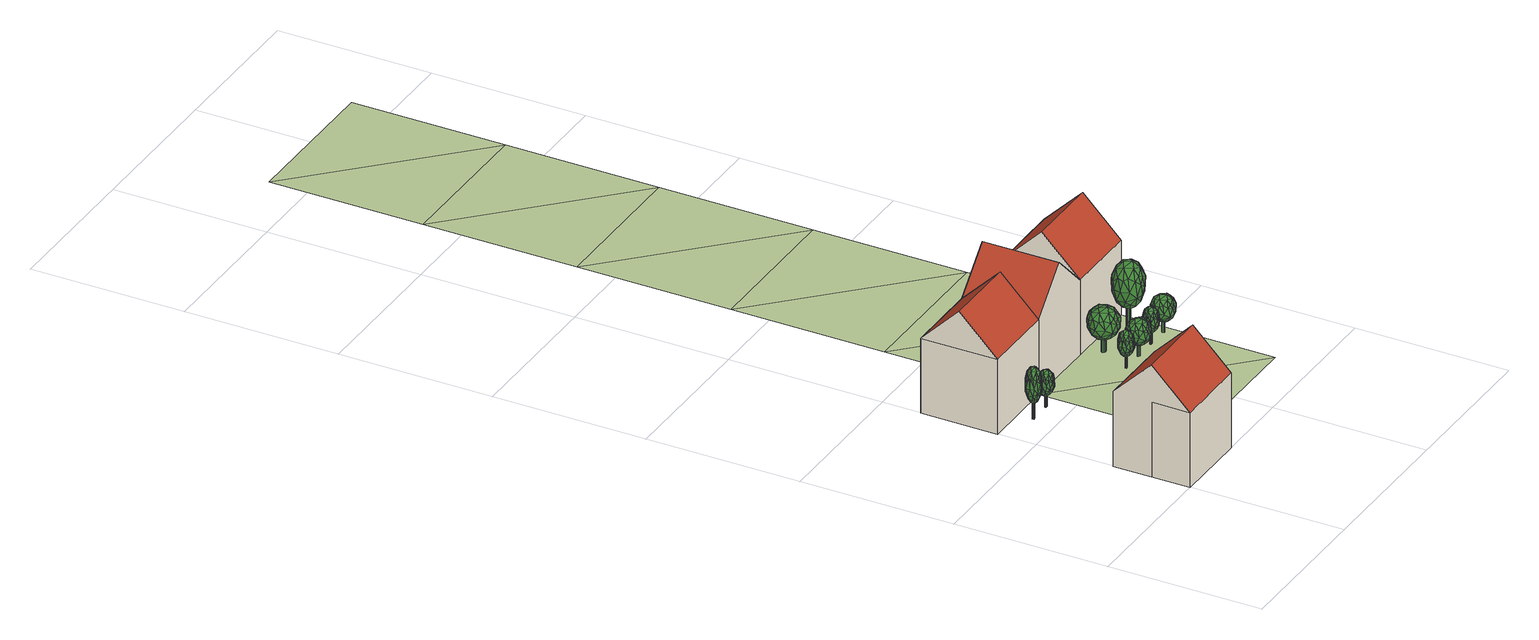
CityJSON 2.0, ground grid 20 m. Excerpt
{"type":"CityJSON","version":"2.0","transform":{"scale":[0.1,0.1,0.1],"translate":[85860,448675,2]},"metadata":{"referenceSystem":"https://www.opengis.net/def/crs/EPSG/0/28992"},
"CityObjects":{
"building1":{"type":"Building","attributes":{"description":"This is Building 8","name":"Building 8 (Darth Vader's Palace)","identifier":"identifier_building_8","Indicator.type":"genericQuantitativeIndicator","Indicator.name":"name of genericQuantitativeIndicator","Indicator.scope":"scope of genericQuantitativeIndicator","Indicator.value":71,"Metadata.author":"Person 8","Metadata.acquisitionMethod":"measurement","Metadata.owner":"Company 8","CityObjectRelation.relationType":"adjacent","class":"habitation","function":"residential building","yearOfConstruction":1920,"roofType":"gabled roof","measuredHeight":15,"storeysAboveGround":3,"storeysBelowGround":0,"storeyHeightsAboveGround":3,"QualifiedArea.description":"This is a type of floor area","QualifiedArea.source":"Area value source text","QualifiedArea.value":300,"QualifiedArea.type":"grossFloorArea","bdgAtticThermalStatus":"isOnlyHeated","bdgBasementThermalStatus":"isOnlyHeated","bdgConstructionWeight":"heavy","QualifiedHeight.description":"This is a type of height","QualifiedHeight.source":"Height value source text","QualifiedHeight.value":15,"QualifiedHeight.type":"highestRoofEdge","bdgIsProtected":"false","bdgOwnerName":"Darth Vader","bdgOwnershipType":"occupantPrivateOwner","bdgType":"apartmentBlock","QualifiedVolume.description":"This is a type of volume","QualifiedVolume.source":"Volume value source text","QualifiedVolume.value":1250,"QualifiedVolume.type":"grossVolume"},"address":[{"country":"Bespin Territories","locality":"Alderaan","thoroughfareNumber":"8","thoroughfareName":"Bespin Square","postcode":"1977SW"}],"geometry":[{"type":"MultiSurface","lod":"2","boundaries":[[[0,1,2,3]],[[4,5,6,7]],[[8,9,5,4]],[[2,8,4,7,3]],[[5,9,1,10,11,6]],[[7,6,0,3]],[[1,9,8,2]],[[10,0,6,11]],[[0,6,5,9,1,10]]],"semantics":{"surfaces":[{"type":"GroundSurface"},{"type":"RoofSurface","description":"This is RoofSurface 1","identifier":"identifier_building_8_roofsurf_1","Indicator.type":"genericQuantitativeIndicator","Indicator.name":"name of genericQuantitativeIndicator","Indicator.description":"description of keyPerformanceIndicator of id_building_8_roofsurf_1","Indicator.scope":"scope of genericQuantitativeIndicator","Indicator.value":40,"bdgBdrySurfAdditionalThermalBridgeUValue":0.25,"bdgBdrySurfAzimuth":180,"bdgBdrySurfGroundViewFactor":0.5,"bdgBdrySurfInclination":45,"bdgBdrySurfIsShared":"false","bdgBdrySurfSkyViewFactor":0.6,"bdgBdrySurfTotalSurfaceArea":70.71},{"type":"RoofSurface","description":"This is RoofSurface 2","identifier":"identifier_building_8_roofsurf_2","Indicator.type":"genericQuantitativeIndicator","Indicator.name":"name of genericQuantitativeIndicator","Indicator.description":"description of keyPerformanceIndicator of id_building_8_roofsurf_2","Indicator.scope":"scope of genericQuantitativeIndicator","Indicator.value":74,"bdgBdrySurfAdditionalThermalBridgeUValue":0.25,"bdgBdrySurfAzimuth":0,"bdgBdrySurfGroundViewFactor":0.5,"bdgBdrySurfInclination":45,"bdgBdrySurfIsShared":"false","bdgBdrySurfSkyViewFactor":0.6,"bdgBdrySurfTotalSurfaceArea":70.71},{"type":"WallSurface"}],"values":[0,1,2,3,3,3,3,3,null]}}]},
"tree1":{"type":"SolitaryVegetationObject","attributes":{"name":"Alderaan Tree 7","identifier":"identifier_tree_7","Metadata.author":"Person 7","Metadata.acquisitionMethod":"measurement","Metadata.owner":"Company 7","species":"Acer palmatum","height":7,"crownDiameter":2},"geometry":[{"type":"MultiSurface","lod":"3","boundaries":[[[12,13,14,15,16,17,18,19]],[[18,20,21,19]],[[17,22,20,18]],[[16,23,22,17]],[[15,24,23,16]],[[14,25,24,15]],[[13,26,25,14]],[[12,27,26,13]],[[19,21,27,12]],[[20,22,23,24,25,26,27,21]],[[28,29,30]],[[31,32,33]],[[34,35,36]],[[37,38,39]],[[28,40,29]],[[30,29,41]],[[42,28,30]],[[43,41,29]],[[44,29,40]],[[31,45,32]],[[33,32,35]],[[46,34,47]],[[48,42,49]],[[50,49,51]],[[52,48,50]],[[53,51,49]],[[54,49,42]],[[55,56,53]],[[57,58,38]],[[59,38,46]],[[60,57,59]],[[37,46,38]],[[39,38,58]],[[61,37,39]],[[62,55,63]],[[64,62,60]],[[65,63,55]],[[66,52,67]],[[68,67,61]],[[40,66,68]],[[69,67,52]],[[70,71,69]],[[72,73,55]],[[42,30,54]],[[74,41,75]],[[60,76,57]],[[66,40,28]],[[44,40,77]],[[39,77,61]],[[58,78,39]],[[79,45,31]],[[80,64,60]],[[46,47,80]],[[33,70,81]],[[50,81,52]],[[51,82,50]],[[71,70,34]],[[37,34,46]],[[65,83,63]],[[30,84,72]],[[57,76,85]],[[86,66,87]],[[56,88,89]],[[56,79,88]],[[90,71,91]],[[84,30,41]],[[42,92,28]],[[43,75,41]],[[78,85,43]],[[32,45,36]],[[82,89,31]],[[93,36,45]],[[48,92,42]],[[52,86,48]],[[53,89,51]],[[57,85,58]],[[80,59,46]],[[62,56,55]],[[60,62,83]],[[93,79,64]],[[83,76,60]],[[73,65,55]],[[84,74,65]],[[66,86,52]],[[77,68,61]],[[81,69,52]],[[72,84,73]],[[54,30,72]],[[76,74,75]],[[85,76,75]],[[87,66,28]],[[92,87,28]],[[88,79,31]],[[89,88,31]],[[47,93,64]],[[91,71,34]],[[37,91,34]],[[61,90,91]],[[44,43,29]],[[78,43,44]],[[82,31,33]],[[36,35,32]],[[47,34,36]],[[50,48,49]],[[54,53,49]],[[72,53,54]],[[59,57,38]],[[64,79,62]],[[65,74,83]],[[68,66,67]],[[69,90,67]],[[69,71,90]],[[39,78,77]],[[78,44,77]],[[80,47,64]],[[50,82,81]],[[82,33,81]],[[43,85,75]],[[78,58,85]],[[70,33,35]],[[82,51,89]],[[35,34,70]],[[93,47,36]],[[48,87,92]],[[48,86,87]],[[53,56,89]],[[72,55,53]],[[80,60,59]],[[37,61,91]],[[62,79,56]],[[83,62,63]],[[93,45,79]],[[83,74,76]],[[73,84,65]],[[84,41,74]],[[77,40,68]],[[67,90,61]],[[81,70,69]]]}]},
"building2":{"type":"Building","attributes":{"description":"This is Building 2","name":"Building 2 (Rey's Hut)","identifier":"identifier_building_2","Indicator.type":"genericQuantitativeIndicator","Indicator.name":"name of genericQuantitativeIndicator","Indicator.scope":"scope of genericQuantitativeIndicator","Indicator.value":99,"Metadata.author":"Person 2","Metadata.acquisitionMethod":"measurement","Metadata.owner":"Company 2","CityObjectRelation.relationType":"adjacent","class":"habitation","function":"residential building","yearOfConstruction":1955,"roofType":"gabled roof","measuredHeight":15,"storeysAboveGround":3,"storeysBelowGround":0,"storeyHeightsAboveGround":3,"QualifiedArea.description":"This is a type of floor area","QualifiedArea.source":"Area value source text","QualifiedArea.value":300,"QualifiedArea.type":"grossFloorArea","bdgAtticThermalStatus":"isOnlyCooled","bdgBasementThermalStatus":"isOnlyHeated","bdgConstructionWeight":"heavy","QualifiedHeight.description":"This is a type of height","QualifiedHeight.source":"Height value source text","QualifiedHeight.value":15,"QualifiedHeight.type":"highestRoofEdge","bdgIsProtected":"false","bdgOwnerName":"Rey Skywalker","bdgOwnershipType":"unknown","bdgType":"terracedHouse","QualifiedVolume.description":"This is a type of volume","QualifiedVolume.source":"Volume value source text","QualifiedVolume.value":1250,"QualifiedVolume.type":"grossVolume"},"address":[{"country":"Bespin Territories","locality":"Alderaan","thoroughfareNumber":"2","thoroughfareName":"Bespin Square","postcode":"1977SW"}],"geometry":[{"type":"MultiSurface","lod":"2","boundaries":[[[94,95,96,97]],[[98,99,100,101]],[[102,103,99,98]],[[101,102,98]],[[99,103,100]],[[101,100,94,97]],[[95,103,102,96]],[[95,94,100,103]],[[101,97,96,102]],[[97,96,102,98,101]],[[95,94,100,99,103]]],"semantics":{"surfaces":[{"type":"GroundSurface"},{"type":"RoofSurface","description":"This is RoofSurface 1","identifier":"identifier_building_2_roofsurf_1","Indicator.type":"genericQuantitativeIndicator","Indicator.name":"name of genericQuantitativeIndicator","Indicator.description":"description of keyPerformanceIndicator of id_building_2_roofsurf_1","Indicator.scope":"scope of genericQuantitativeIndicator","Indicator.value":38,"bdgBdrySurfAdditionalThermalBridgeUValue":0.25,"bdgBdrySurfAzimuth":180,"bdgBdrySurfGroundViewFactor":0.5,"bdgBdrySurfInclination":45,"bdgBdrySurfIsShared":"false","bdgBdrySurfSkyViewFactor":0.6,"bdgBdrySurfTotalSurfaceArea":70.71},{"type":"RoofSurface","description":"This is RoofSurface 2","identifier":"identifier_building_2_roofsurf_2","Indicator.type":"genericQuantitativeIndicator","Indicator.name":"name of genericQuantitativeIndicator","Indicator.description":"description of keyPerformanceIndicator of id_building_2_roofsurf_2","Indicator.scope":"scope of genericQuantitativeIndicator","Indicator.value":23,"bdgBdrySurfAdditionalThermalBridgeUValue":0.25,"bdgBdrySurfAzimuth":0,"bdgBdrySurfGroundViewFactor":0.5,"bdgBdrySurfInclination":45,"bdgBdrySurfIsShared":"false","bdgBdrySurfSkyViewFactor":0.6,"bdgBdrySurfTotalSurfaceArea":70.71},{"type":"WallSurface"}],"values":[0,1,2,3,3,3,3,3,3,null,null]}}]},
"tree2":{"type":"SolitaryVegetationObject","attributes":{"name":"Alderaan Tree 8","identifier":"identifier_tree_8","Metadata.author":"Person 8","Metadata.acquisitionMethod":"measurement","Metadata.owner":"Company 8","species":"Acer negundo","height":5,"crownDiameter":2},"geometry":[{"type":"MultiSurface","lod":"3","boundaries":[[[104,105,106,107,108,109,110,111]],[[110,112,113,111]],[[109,114,112,110]],[[108,115,114,109]],[[107,116,115,108]],[[106,117,116,107]],[[105,118,117,106]],[[104,119,118,105]],[[111,113,119,104]],[[112,114,115,116,117,118,119,113]],[[120,121,122]],[[123,124,125]],[[126,127,128]],[[129,130,131]],[[120,132,121]],[[122,121,133]],[[134,120,122]],[[135,133,121]],[[136,121,132]],[[123,137,124]],[[125,124,127]],[[138,126,139]],[[140,134,141]],[[142,141,143]],[[144,140,142]],[[145,143,141]],[[146,141,134]],[[147,148,145]],[[149,150,130]],[[151,130,138]],[[152,149,151]],[[129,138,130]],[[131,130,150]],[[153,129,131]],[[154,147,155]],[[156,154,152]],[[157,155,147]],[[158,144,159]],[[160,159,153]],[[132,158,160]],[[161,159,144]],[[162,163,161]],[[164,165,147]],[[134,122,146]],[[166,133,167]],[[152,168,149]],[[158,132,120]],[[136,132,169]],[[131,169,153]],[[150,170,131]],[[171,137,123]],[[172,156,152]],[[138,139,172]],[[125,162,173]],[[142,173,144]],[[143,174,142]],[[163,162,126]],[[129,126,138]],[[157,175,155]],[[122,176,164]],[[149,168,177]],[[178,158,179]],[[148,180,181]],[[148,171,180]],[[182,163,183]],[[176,122,133]],[[134,184,120]],[[135,167,133]],[[170,177,135]],[[124,137,128]],[[174,181,123]],[[185,128,137]],[[140,184,134]],[[144,178,140]],[[145,181,143]],[[149,177,150]],[[172,151,138]],[[154,148,147]],[[152,154,175]],[[185,171,156]],[[175,168,152]],[[165,157,147]],[[176,166,157]],[[158,178,144]],[[169,160,153]],[[173,161,144]],[[164,176,165]],[[146,122,164]],[[168,166,167]],[[177,168,167]],[[179,158,120]],[[184,179,120]],[[180,171,123]],[[181,180,123]],[[139,185,156]],[[183,163,126]],[[129,183,126]],[[153,182,183]],[[136,135,121]],[[170,135,136]],[[174,123,125]],[[128,127,124]],[[139,126,128]],[[142,140,141]],[[146,145,141]],[[164,145,146]],[[151,149,130]],[[156,171,154]],[[157,166,175]],[[160,158,159]],[[161,182,159]],[[161,163,182]],[[131,170,169]],[[170,136,169]],[[172,139,156]],[[142,174,173]],[[174,125,173]],[[135,177,167]],[[170,150,177]],[[162,125,127]],[[174,143,181]],[[127,126,162]],[[185,139,128]],[[140,179,184]],[[140,178,179]],[[145,148,181]],[[164,147,145]],[[172,152,151]],[[129,153,183]],[[154,171,148]],[[175,154,155]],[[185,137,171]],[[175,166,168]],[[165,176,157]],[[176,133,166]],[[169,132,160]],[[159,182,153]],[[173,162,161]]]}]},
"building3":{"type":"Building","attributes":{"description":"This is Building 3","name":"Building 3 (Poe's Hangar)","identifier":"identifier_building_3","Indicator.type":"genericQuantitativeIndicator","Indicator.name":"name of genericQuantitativeIndicator","Indicator.scope":"scope of genericQuantitativeIndicator","Indicator.value":56,"Metadata.author":"Person 3","Metadata.acquisitionMethod":"measurement","Metadata.owner":"Company 3","CityObjectRelation.relationType":"adjacent","class":"traffic","function":"hangar","yearOfConstruction":1955,"roofType":"gabled roof","measuredHeight":15,"storeysAboveGround":3,"storeysBelowGround":0,"storeyHeightsAboveGround":3,"QualifiedArea.description":"This is a type of floor area","QualifiedArea.source":"Area value source text","QualifiedArea.value":300,"QualifiedArea.type":"grossFloorArea","bdgAtticThermalStatus":"isOnlyCooled","bdgBasementThermalStatus":"isOnlyHeated","bdgConstructionWeight":"heavy","QualifiedHeight.description":"This is a type of height","QualifiedHeight.source":"Height value source text","QualifiedHeight.value":15,"QualifiedHeight.type":"highestRoofEdge","bdgIsProtected":"false","bdgOwnerName":"Rebellion","bdgOwnershipType":"nonOccupantPrivateOwner","bdgType":"terracedHouse","QualifiedVolume.description":"This is a type of volume","QualifiedVolume.source":"Volume value source text","QualifiedVolume.value":1250,"QualifiedVolume.type":"grossVolume"},"address":[{"country":"Bespin Territories","locality":"Alderaan","thoroughfareNumber":"3","thoroughfareName":"Bespin Square","postcode":"1977SW"}],"geometry":[{"type":"Solid","lod":"2","boundaries":[[[[96,186,187,97]],[[188,189,102,101]],[[190,191,189,188]],[[187,190,188,101,97]],[[102,189,191,186,96]],[[96,97,101,102]],[[190,187,186,191]]]],"semantics":{"surfaces":[{"type":"GroundSurface"},{"type":"RoofSurface","description":"This is RoofSurface 1","identifier":"identifier_building_3_roofsurf_1","Indicator.type":"genericQuantitativeIndicator","Indicator.name":"name of genericQuantitativeIndicator","Indicator.description":"description of keyPerformanceIndicator of id_building_3_roofsurf_1","Indicator.scope":"scope of genericQuantitativeIndicator","Indicator.value":69,"bdgBdrySurfAdditionalThermalBridgeUValue":0.25,"bdgBdrySurfAzimuth":270,"bdgBdrySurfGroundViewFactor":0.5,"bdgBdrySurfInclination":45,"bdgBdrySurfIsShared":"false","bdgBdrySurfSkyViewFactor":0.6,"bdgBdrySurfTotalSurfaceArea":70.71},{"type":"RoofSurface","description":"This is RoofSurface 2","identifier":"identifier_building_3_roofsurf_2","Indicator.type":"genericQuantitativeIndicator","Indicator.name":"name of genericQuantitativeIndicator","Indicator.description":"description of keyPerformanceIndicator of id_building_3_roofsurf_2","Indicator.scope":"scope of genericQuantitativeIndicator","Indicator.value":74,"bdgBdrySurfAdditionalThermalBridgeUValue":0.25,"bdgBdrySurfAzimuth":90,"bdgBdrySurfGroundViewFactor":0.5,"bdgBdrySurfInclination":45,"bdgBdrySurfIsShared":"false","bdgBdrySurfSkyViewFactor":0.6,"bdgBdrySurfTotalSurfaceArea":70.71},{"type":"WallSurface"}],"values":[[0,1,2,3,3,3,3]]}}]},
"tree3":{"type":"SolitaryVegetationObject","attributes":{"name":"Alderaan Tree 16","identifier":"identifier_tree_16","Metadata.author":"Person 16","Metadata.acquisitionMethod":"measurement","Metadata.owner":"Company 16","species":"Abies nordmanniana","height":5,"crownDiameter":2},"geometry":[{"type":"MultiSurface","lod":"3","boundaries":[[[192,193,194,195,196,197,198,199]],[[198,200,201,199]],[[197,202,200,198]],[[196,203,202,197]],[[195,204,203,196]],[[194,205,204,195]],[[193,206,205,194]],[[192,207,206,193]],[[199,201,207,192]],[[200,202,203,204,205,206,207,201]],[[208,209,210]],[[211,212,213]],[[214,215,216]],[[217,218,219]],[[208,220,209]],[[210,209,221]],[[222,208,210]],[[223,221,209]],[[224,209,220]],[[211,225,212]],[[213,212,215]],[[226,214,227]],[[228,222,229]],[[230,229,231]],[[232,228,230]],[[233,231,229]],[[234,229,222]],[[235,236,233]],[[237,238,218]],[[239,218,226]],[[240,237,239]],[[217,226,218]],[[219,218,238]],[[241,217,219]],[[242,235,243]],[[244,242,240]],[[245,243,235]],[[246,232,247]],[[248,247,241]],[[220,246,248]],[[249,247,232]],[[250,251,249]],[[252,253,235]],[[222,210,234]],[[254,221,255]],[[240,256,237]],[[246,220,208]],[[224,220,257]],[[219,257,241]],[[238,258,219]],[[259,225,211]],[[260,244,240]],[[226,227,260]],[[213,250,261]],[[230,261,232]],[[231,262,230]],[[251,250,214]],[[217,214,226]],[[245,263,243]],[[210,264,252]],[[237,256,265]],[[266,246,267]],[[236,268,269]],[[236,259,268]],[[270,251,271]],[[264,210,221]],[[222,272,208]],[[223,255,221]],[[258,265,223]],[[212,225,216]],[[262,269,211]],[[273,216,225]],[[228,272,222]],[[232,266,228]],[[233,269,231]],[[237,265,238]],[[260,239,226]],[[242,236,235]],[[240,242,263]],[[273,259,244]],[[263,256,240]],[[253,245,235]],[[264,254,245]],[[246,266,232]],[[257,248,241]],[[261,249,232]],[[252,264,253]],[[234,210,252]],[[256,254,255]],[[265,256,255]],[[267,246,208]],[[272,267,208]],[[268,259,211]],[[269,268,211]],[[227,273,244]],[[271,251,214]],[[217,271,214]],[[241,270,271]],[[224,223,209]],[[258,223,224]],[[262,211,213]],[[216,215,212]],[[227,214,216]],[[230,228,229]],[[234,233,229]],[[252,233,234]],[[239,237,218]],[[244,259,242]],[[245,254,263]],[[248,246,247]],[[249,270,247]],[[249,251,270]],[[219,258,257]],[[258,224,257]],[[260,227,244]],[[230,262,261]],[[262,213,261]],[[223,265,255]],[[258,238,265]],[[250,213,215]],[[262,231,269]],[[215,214,250]],[[273,227,216]],[[228,267,272]],[[228,266,267]],[[233,236,269]],[[252,235,233]],[[260,240,239]],[[217,241,271]],[[242,259,236]],[[263,242,243]],[[273,225,259]],[[263,254,256]],[[253,264,245]],[[264,221,254]],[[257,220,248]],[[247,270,241]],[[261,250,249]]]}]},
"tree4":{"type":"SolitaryVegetationObject","attributes":{"name":"Alderaan Tree 13","identifier":"identifier_tree_13","Metadata.author":"Person 13","Metadata.acquisitionMethod":"measurement","Metadata.owner":"Company 13","species":"Abies nebrodensis","height":5,"crownDiameter":3},"geometry":[{"type":"MultiSurface","lod":"3","boundaries":[[[274,275,276,277,278,279,280,281]],[[280,282,283,281]],[[279,284,282,280]],[[278,285,284,279]],[[277,286,285,278]],[[276,287,286,277]],[[275,288,287,276]],[[274,289,288,275]],[[281,283,289,274]],[[282,284,285,286,287,288,289,283]],[[290,291,292]],[[293,294,295]],[[296,297,298]],[[299,300,301]],[[290,302,291]],[[292,291,303]],[[304,290,292]],[[305,303,291]],[[306,291,302]],[[293,307,294]],[[295,294,297]],[[308,296,309]],[[310,304,311]],[[312,311,313]],[[314,310,312]],[[315,313,311]],[[316,311,304]],[[317,318,315]],[[319,320,300]],[[321,300,308]],[[322,319,321]],[[299,308,300]],[[301,300,320]],[[323,299,301]],[[324,317,325]],[[326,324,322]],[[327,325,317]],[[328,314,329]],[[330,329,323]],[[302,328,330]],[[331,329,314]],[[332,333,331]],[[334,335,317]],[[304,292,316]],[[336,303,337]],[[322,338,319]],[[328,302,290]],[[306,302,339]],[[301,339,323]],[[320,340,301]],[[341,307,293]],[[342,326,322]],[[308,309,342]],[[295,332,343]],[[312,343,314]],[[313,344,312]],[[333,332,296]],[[299,296,308]],[[327,345,325]],[[292,346,334]],[[319,338,347]],[[348,328,349]],[[318,350,351]],[[318,341,350]],[[352,333,353]],[[346,292,303]],[[304,354,290]],[[305,337,303]],[[340,347,305]],[[294,307,298]],[[344,351,293]],[[355,298,307]],[[310,354,304]],[[314,348,310]],[[315,351,313]],[[319,347,320]],[[342,321,308]],[[324,318,317]],[[322,324,345]],[[355,341,326]],[[345,338,322]],[[335,327,317]],[[346,336,327]],[[328,348,314]],[[339,330,323]],[[343,331,314]],[[334,346,335]],[[316,292,334]],[[338,336,337]],[[347,338,337]],[[349,328,290]],[[354,349,290]],[[350,341,293]],[[351,350,293]],[[309,355,326]],[[353,333,296]],[[299,353,296]],[[323,352,353]],[[306,305,291]],[[340,305,306]],[[344,293,295]],[[298,297,294]],[[309,296,298]],[[312,310,311]],[[316,315,311]],[[334,315,316]],[[321,319,300]],[[326,341,324]],[[327,336,345]],[[330,328,329]],[[331,352,329]],[[331,333,352]],[[301,340,339]],[[340,306,339]],[[342,309,326]],[[312,344,343]],[[344,295,343]],[[305,347,337]],[[340,320,347]],[[332,295,297]],[[344,313,351]],[[297,296,332]],[[355,309,298]],[[310,349,354]],[[310,348,349]],[[315,318,351]],[[334,317,315]],[[342,322,321]],[[299,323,353]],[[324,341,318]],[[345,324,325]],[[355,307,341]],[[345,336,338]],[[335,346,327]],[[346,303,336]],[[339,302,330]],[[329,352,323]],[[343,332,331]]]}]},
"tree5":{"type":"SolitaryVegetationObject","attributes":{"name":"Alderaan Tree 11","identifier":"identifier_tree_11","Metadata.author":"Person 11","Metadata.acquisitionMethod":"measurement","Metadata.owner":"Company 11","species":"Abies nebrodensis","height":6,"crownDiameter":4},"geometry":[{"type":"MultiSurface","lod":"3","boundaries":[[[356,357,358,359,360,361,362,363]],[[362,364,365,363]],[[361,366,364,362]],[[360,367,366,361]],[[359,368,367,360]],[[358,369,368,359]],[[357,370,369,358]],[[356,371,370,357]],[[363,365,371,356]],[[364,366,367,368,369,370,371,365]],[[372,373,374]],[[375,376,377]],[[378,379,380]],[[381,382,383]],[[372,384,373]],[[374,373,385]],[[386,372,374]],[[387,385,373]],[[388,373,384]],[[375,389,376]],[[377,376,379]],[[390,378,391]],[[392,386,393]],[[394,393,395]],[[396,392,394]],[[397,395,393]],[[398,393,386]],[[399,400,397]],[[401,402,382]],[[403,382,390]],[[404,401,403]],[[381,390,382]],[[383,382,402]],[[405,381,383]],[[406,399,407]],[[408,406,404]],[[409,407,399]],[[410,396,411]],[[412,411,405]],[[384,410,412]],[[413,411,396]],[[414,415,413]],[[416,417,399]],[[386,374,398]],[[418,385,419]],[[404,420,401]],[[410,384,372]],[[388,384,421]],[[383,421,405]],[[402,422,383]],[[423,389,375]],[[424,408,404]],[[390,391,424]],[[377,414,425]],[[394,425,396]],[[395,426,394]],[[415,414,378]],[[381,378,390]],[[409,427,407]],[[374,428,416]],[[401,420,429]],[[430,410,431]],[[400,432,433]],[[400,423,432]],[[434,415,435]],[[428,374,385]],[[386,436,372]],[[387,419,385]],[[422,429,387]],[[376,389,380]],[[426,433,375]],[[437,380,389]],[[392,436,386]],[[396,430,392]],[[397,433,395]],[[401,429,402]],[[424,403,390]],[[406,400,399]],[[404,406,427]],[[437,423,408]],[[427,420,404]],[[417,409,399]],[[428,418,409]],[[410,430,396]],[[421,412,405]],[[425,413,396]],[[416,428,417]],[[398,374,416]],[[420,418,419]],[[429,420,419]],[[431,410,372]],[[436,431,372]],[[432,423,375]],[[433,432,375]],[[391,437,408]],[[435,415,378]],[[381,435,378]],[[405,434,435]],[[388,387,373]],[[422,387,388]],[[426,375,377]],[[380,379,376]],[[391,378,380]],[[394,392,393]],[[398,397,393]],[[416,397,398]],[[403,401,382]],[[408,423,406]],[[409,418,427]],[[412,410,411]],[[413,434,411]],[[413,415,434]],[[383,422,421]],[[422,388,421]],[[424,391,408]],[[394,426,425]],[[426,377,425]],[[387,429,419]],[[422,402,429]],[[414,377,379]],[[426,395,433]],[[379,378,414]],[[437,391,380]],[[392,431,436]],[[392,430,431]],[[397,400,433]],[[416,399,397]],[[424,404,403]],[[381,405,435]],[[406,423,400]],[[427,406,407]],[[437,389,423]],[[427,418,420]],[[417,428,409]],[[428,385,418]],[[421,384,412]],[[411,434,405]],[[425,414,413]]]}]},
"tree6":{"type":"SolitaryVegetationObject","attributes":{"name":"Alderaan Tree 14","identifier":"identifier_tree_14","Metadata.author":"Person 14","Metadata.acquisitionMethod":"measurement","Metadata.owner":"Company 14","species":"Abies nordmanniana","height":5,"crownDiameter":2},"geometry":[{"type":"MultiSurface","lod":"3","boundaries":[[[438,439,440,441,442,443,444,445]],[[444,446,447,445]],[[443,448,446,444]],[[442,449,448,443]],[[441,450,449,442]],[[440,451,450,441]],[[439,452,451,440]],[[438,453,452,439]],[[445,447,453,438]],[[446,448,449,450,451,452,453,447]],[[454,455,456]],[[457,458,459]],[[460,461,462]],[[463,464,465]],[[454,466,455]],[[456,455,467]],[[468,454,456]],[[469,467,455]],[[470,455,466]],[[457,471,458]],[[459,458,461]],[[472,460,473]],[[474,468,475]],[[476,475,477]],[[478,474,476]],[[479,477,475]],[[480,475,468]],[[481,482,479]],[[483,484,464]],[[485,464,472]],[[486,483,485]],[[463,472,464]],[[465,464,484]],[[487,463,465]],[[488,481,489]],[[490,488,486]],[[491,489,481]],[[492,478,493]],[[494,493,487]],[[466,492,494]],[[495,493,478]],[[496,497,495]],[[498,499,481]],[[468,456,480]],[[500,467,501]],[[486,502,483]],[[492,466,454]],[[470,466,503]],[[465,503,487]],[[484,504,465]],[[505,471,457]],[[506,490,486]],[[472,473,506]],[[459,496,507]],[[476,507,478]],[[477,508,476]],[[497,496,460]],[[463,460,472]],[[491,509,489]],[[456,510,498]],[[483,502,511]],[[512,492,513]],[[482,514,515]],[[482,505,514]],[[516,497,517]],[[510,456,467]],[[468,518,454]],[[469,501,467]],[[504,511,469]],[[458,471,462]],[[508,515,457]],[[519,462,471]],[[474,518,468]],[[478,512,474]],[[479,515,477]],[[483,511,484]],[[506,485,472]],[[488,482,481]],[[486,488,509]],[[519,505,490]],[[509,502,486]],[[499,491,481]],[[510,500,491]],[[492,512,478]],[[503,494,487]],[[507,495,478]],[[498,510,499]],[[480,456,498]],[[502,500,501]],[[511,502,501]],[[513,492,454]],[[518,513,454]],[[514,505,457]],[[515,514,457]],[[473,519,490]],[[517,497,460]],[[463,517,460]],[[487,516,517]],[[470,469,455]],[[504,469,470]],[[508,457,459]],[[462,461,458]],[[473,460,462]],[[476,474,475]],[[480,479,475]],[[498,479,480]],[[485,483,464]],[[490,505,488]],[[491,500,509]],[[494,492,493]],[[495,516,493]],[[495,497,516]],[[465,504,503]],[[504,470,503]],[[506,473,490]],[[476,508,507]],[[508,459,507]],[[469,511,501]],[[504,484,511]],[[496,459,461]],[[508,477,515]],[[461,460,496]],[[519,473,462]],[[474,513,518]],[[474,512,513]],[[479,482,515]],[[498,481,479]],[[506,486,485]],[[463,487,517]],[[488,505,482]],[[509,488,489]],[[519,471,505]],[[509,500,502]],[[499,510,491]],[[510,467,500]],[[503,466,494]],[[493,516,487]],[[507,496,495]]]}]},
"building4":{"type":"Building","attributes":{"description":"This is Building 4","name":"Building 4 (Fin's Cabin)","identifier":"identifier_building_4","Indicator.type":"genericQuantitativeIndicator","Indicator.name":"name of genericQuantitativeIndicator","Indicator.scope":"scope of genericQuantitativeIndicator","Indicator.value":56,"Metadata.author":"Person 4","Metadata.acquisitionMethod":"measurement","Metadata.owner":"Company 4","CityObjectRelation.relationType":"adjacent","class":"habitation","function":"residential building","yearOfConstruction":1955,"roofType":"gabled roof","measuredHeight":15,"storeysAboveGround":3,"storeysBelowGround":0,"storeyHeightsAboveGround":3,"QualifiedArea.description":"This is a type of floor area","QualifiedArea.source":"Area value source text","QualifiedArea.value":300,"QualifiedArea.type":"grossFloorArea","bdgAtticThermalStatus":"isOnlyCooled","bdgBasementThermalStatus":"isOnlyHeated","bdgConstructionWeight":"heavy","QualifiedHeight.description":"This is a type of height","QualifiedHeight.source":"Height value source text","QualifiedHeight.value":15,"QualifiedHeight.type":"highestRoofEdge","bdgIsProtected":"false","bdgOwnerName":"Rebellion","bdgOwnershipType":"nonOccupantPrivateOwner","bdgType":"terracedHouse","QualifiedVolume.description":"This is a type of volume","QualifiedVolume.source":"Volume value source text","QualifiedVolume.value":1250,"QualifiedVolume.type":"grossVolume"},"address":[{"country":"Bespin Territories","locality":"Alderaan","thoroughfareNumber":"4","thoroughfareName":"Bespin Square","postcode":"1977SW"}],"geometry":[{"type":"MultiSurface","lod":"2","boundaries":[[[187,186,520,521]],[[522,523,190,524]],[[525,191,523,522]],[[520,525,522,524,521]],[[523,191,190]],[[524,190,187,521]],[[186,191,525,520]],[[186,187,190,191]],[[186,187,190,523,191]]],"semantics":{"surfaces":[{"type":"GroundSurface"},{"type":"RoofSurface","description":"This is RoofSurface 1","identifier":"identifier_building_4_roofsurf_1","Indicator.type":"genericQuantitativeIndicator","Indicator.name":"name of genericQuantitativeIndicator","Indicator.description":"description of keyPerformanceIndicator of id_building_4_roofsurf_1","Indicator.scope":"scope of genericQuantitativeIndicator","Indicator.value":62,"bdgBdrySurfAdditionalThermalBridgeUValue":0.25,"bdgBdrySurfAzimuth":180,"bdgBdrySurfGroundViewFactor":0.5,"bdgBdrySurfInclination":45,"bdgBdrySurfIsShared":"false","bdgBdrySurfSkyViewFactor":0.6,"bdgBdrySurfTotalSurfaceArea":70.71},{"type":"RoofSurface","description":"This is RoofSurface 2","identifier":"identifier_building_4_roofsurf_2","Indicator.type":"genericQuantitativeIndicator","Indicator.name":"name of genericQuantitativeIndicator","Indicator.description":"description of keyPerformanceIndicator of id_building_4_roofsurf_2","Indicator.scope":"scope of genericQuantitativeIndicator","Indicator.value":14,"bdgBdrySurfAdditionalThermalBridgeUValue":0.25,"bdgBdrySurfAzimuth":0,"bdgBdrySurfGroundViewFactor":0.5,"bdgBdrySurfInclination":45,"bdgBdrySurfIsShared":"false","bdgBdrySurfSkyViewFactor":0.6,"bdgBdrySurfTotalSurfaceArea":70.71},{"type":"WallSurface"}],"values":[0,1,2,3,3,3,3,3,null]}}]},
"tree7":{"type":"SolitaryVegetationObject","attributes":{"name":"Alderaan Tree 15","identifier":"identifier_tree_15","Metadata.author":"Person 15","Metadata.acquisitionMethod":"measurement","Metadata.owner":"Company 15","species":"Abies nebrodensis","height":5,"crownDiameter":3},"geometry":[{"type":"MultiSurface","lod":"3","boundaries":[[[526,527,528,529,530,531,532,533]],[[532,534,535,533]],[[531,536,534,532]],[[530,537,536,531]],[[529,538,537,530]],[[528,539,538,529]],[[527,540,539,528]],[[526,541,540,527]],[[533,535,541,526]],[[534,536,537,538,539,540,541,535]],[[542,543,544]],[[545,546,547]],[[548,549,550]],[[551,552,553]],[[542,554,543]],[[544,543,555]],[[556,542,544]],[[557,555,543]],[[558,543,554]],[[545,559,546]],[[547,546,549]],[[560,548,561]],[[562,556,563]],[[564,563,565]],[[566,562,564]],[[567,565,563]],[[568,563,556]],[[569,570,567]],[[571,572,552]],[[573,552,560]],[[574,571,573]],[[551,560,552]],[[553,552,572]],[[575,551,553]],[[576,569,577]],[[578,576,574]],[[579,577,569]],[[580,566,581]],[[582,581,575]],[[554,580,582]],[[583,581,566]],[[584,585,583]],[[586,587,569]],[[556,544,568]],[[588,555,589]],[[574,590,571]],[[580,554,542]],[[558,554,591]],[[553,591,575]],[[572,592,553]],[[593,559,545]],[[594,578,574]],[[560,561,594]],[[547,584,595]],[[564,595,566]],[[565,596,564]],[[585,584,548]],[[551,548,560]],[[579,597,577]],[[544,598,586]],[[571,590,599]],[[600,580,601]],[[570,602,603]],[[570,593,602]],[[604,585,605]],[[598,544,555]],[[556,606,542]],[[557,589,555]],[[592,599,557]],[[546,559,550]],[[596,603,545]],[[607,550,559]],[[562,606,556]],[[566,600,562]],[[567,603,565]],[[571,599,572]],[[594,573,560]],[[576,570,569]],[[574,576,597]],[[607,593,578]],[[597,590,574]],[[587,579,569]],[[598,588,579]],[[580,600,566]],[[591,582,575]],[[595,583,566]],[[586,598,587]],[[568,544,586]],[[590,588,589]],[[599,590,589]],[[601,580,542]],[[606,601,542]],[[602,593,545]],[[603,602,545]],[[561,607,578]],[[605,585,548]],[[551,605,548]],[[575,604,605]],[[558,557,543]],[[592,557,558]],[[596,545,547]],[[550,549,546]],[[561,548,550]],[[564,562,563]],[[568,567,563]],[[586,567,568]],[[573,571,552]],[[578,593,576]],[[579,588,597]],[[582,580,581]],[[583,604,581]],[[583,585,604]],[[553,592,591]],[[592,558,591]],[[594,561,578]],[[564,596,595]],[[596,547,595]],[[557,599,589]],[[592,572,599]],[[584,547,549]],[[596,565,603]],[[549,548,584]],[[607,561,550]],[[562,601,606]],[[562,600,601]],[[567,570,603]],[[586,569,567]],[[594,574,573]],[[551,575,605]],[[576,593,570]],[[597,576,577]],[[607,559,593]],[[597,588,590]],[[587,598,579]],[[598,555,588]],[[591,554,582]],[[581,604,575]],[[595,584,583]]]}]},
"tree8":{"type":"SolitaryVegetationObject","attributes":{"name":"Alderaan Tree 12","identifier":"identifier_tree_12","Metadata.author":"Person 12","Metadata.acquisitionMethod":"measurement","Metadata.owner":"Company 12","species":"Abies nordmanniana","height":9,"crownDiameter":4},"geometry":[{"type":"MultiSurface","lod":"3","boundaries":[[[608,609,610,611,612,613,614,615]],[[614,616,617,615]],[[613,618,616,614]],[[612,619,618,613]],[[611,620,619,612]],[[610,621,620,611]],[[609,622,621,610]],[[608,623,622,609]],[[615,617,623,608]],[[616,618,619,620,621,622,623,617]],[[624,625,626]],[[627,628,629]],[[630,631,632]],[[633,634,635]],[[624,636,625]],[[626,625,637]],[[638,624,626]],[[639,637,625]],[[640,625,636]],[[627,641,628]],[[629,628,631]],[[642,630,643]],[[644,638,645]],[[646,645,647]],[[648,644,646]],[[649,647,645]],[[650,645,638]],[[651,652,649]],[[653,654,634]],[[655,634,642]],[[656,653,655]],[[633,642,634]],[[635,634,654]],[[657,633,635]],[[658,651,659]],[[660,658,656]],[[661,659,651]],[[662,648,663]],[[664,663,657]],[[636,662,664]],[[665,663,648]],[[666,667,665]],[[668,669,651]],[[638,626,650]],[[670,637,671]],[[656,672,653]],[[662,636,624]],[[640,636,673]],[[635,673,657]],[[654,674,635]],[[675,641,627]],[[676,660,656]],[[642,643,676]],[[629,666,677]],[[646,677,648]],[[647,678,646]],[[667,666,630]],[[633,630,642]],[[661,679,659]],[[626,680,668]],[[653,672,681]],[[682,662,683]],[[652,684,685]],[[652,675,684]],[[686,667,687]],[[680,626,637]],[[638,688,624]],[[639,671,637]],[[674,681,639]],[[628,641,632]],[[678,685,627]],[[689,632,641]],[[644,688,638]],[[648,682,644]],[[649,685,647]],[[653,681,654]],[[676,655,642]],[[658,652,651]],[[656,658,679]],[[689,675,660]],[[679,672,656]],[[669,661,651]],[[680,670,661]],[[662,682,648]],[[673,664,657]],[[677,665,648]],[[668,680,669]],[[650,626,668]],[[672,670,671]],[[681,672,671]],[[683,662,624]],[[688,683,624]],[[684,675,627]],[[685,684,627]],[[643,689,660]],[[687,667,630]],[[633,687,630]],[[657,686,687]],[[640,639,625]],[[674,639,640]],[[678,627,629]],[[632,631,628]],[[643,630,632]],[[646,644,645]],[[650,649,645]],[[668,649,650]],[[655,653,634]],[[660,675,658]],[[661,670,679]],[[664,662,663]],[[665,686,663]],[[665,667,686]],[[635,674,673]],[[674,640,673]],[[676,643,660]],[[646,678,677]],[[678,629,677]],[[639,681,671]],[[674,654,681]],[[666,629,631]],[[678,647,685]],[[631,630,666]],[[689,643,632]],[[644,683,688]],[[644,682,683]],[[649,652,685]],[[668,651,649]],[[676,656,655]],[[633,657,687]],[[658,675,652]],[[679,658,659]],[[689,641,675]],[[679,670,672]],[[669,680,661]],[[680,637,670]],[[673,636,664]],[[663,686,657]],[[677,666,665]]]}]},
"terrain1":{"type":"TINRelief","attributes":{"description":"Tile 4-5 of the DTM Alderaan","name":"DTM of Alderaan","identifier":"identifier_tin_relief_4-5","lod":1},"geometry":[{"type":"CompositeSurface","lod":"1","boundaries":[[[521,97,690]],[[97,691,690]]]}]},
"terrain2":{"type":"TINRelief","attributes":{"description":"Tile 5-5 of the DTM Alderaan","name":"DTM of Alderaan","identifier":"identifier_tin_relief_5-5","lod":1},"geometry":[{"type":"CompositeSurface","lod":"1","boundaries":[[[97,521,692]],[[521,693,692]]]}]},
"terrain3":{"type":"TINRelief","attributes":{"description":"Tile 6-5 of the DTM Alderaan","name":"DTM of Alderaan","identifier":"identifier_tin_relief_6-5","lod":1},"geometry":[{"type":"CompositeSurface","lod":"1","boundaries":[[[692,693,694]],[[693,695,694]]]}]},
"terrain4":{"type":"TINRelief","attributes":{"description":"Tile 7-5 of the DTM Alderaan","name":"DTM of Alderaan","identifier":"identifier_tin_relief_7-5","lod":1},"geometry":[{"type":"CompositeSurface","lod":"1","boundaries":[[[696,697,695]],[[697,694,695]]]}]},
"terrain5":{"type":"TINRelief","attributes":{"description":"Tile 8-5 of the DTM Alderaan","name":"DTM of Alderaan","identifier":"identifier_tin_relief_8-5","lod":1},"geometry":[{"type":"CompositeSurface","lod":"1","boundaries":[[[697,696,698]],[[696,699,698]]]}]},
"terrain6":{"type":"TINRelief","attributes":{"description":"Tile 9-5 of the DTM Alderaan","name":"DTM of Alderaan","identifier":"identifier_tin_relief_9-5","lod":1},"geometry":[{"type":"CompositeSurface","lod":"1","boundaries":[[[700,701,699]],[[701,698,699]]]}]}
},
"vertices":[
[0,0,0],[0,100,0],[100,100,0],[100,0,0],[100,50,150],[0,50,150],[0,0,100],[100,0,100],[100,100,100],[0,100,100],[0,50,0],[0,50,100],
[51,229,0],[50,229,0],[49,229,0],[49,230,0],[49,231,0],[50,231,0],[51,231,0],[51,230,0],[51,231,21],[51,230,21],[50,231,21],[49,231,21],[49,230,21],[49,229,21],[50,229,21],[51,229,21],[55,238,38],[50,240,46],[55,238,52],[55,222,53],[51,220,46],[54,221,38],[45,222,38],[49,220,39],[48,220,50],[42,227,34],[40,230,44],[42,233,34],[50,239,32],[50,239,57],[59,235,46],[46,239,49],[46,239,38],[50,221,57],[42,225,45],[44,223,55],[59,231,35],[60,230,47],[58,227,34],[59,225,44],[55,230,24],[59,229,57],[58,234,55],[55,230,67],[56,227,64],[42,232,58],[41,235,44],[41,229,56],[44,230,66],[44,230,25],[50,228,70],[51,230,70],[47,225,66],[51,234,68],[52,235,25],[50,230,21],[49,234,23],[51,226,23],[50,222,31],[48,224,27],[57,235,60],[54,235,65],[48,237,64],[45,238,55],[45,235,63],[46,235,27],[43,237,39],[52,223,64],[42,226,58],[54,225,27],[57,223,39],[48,232,69],[53,238,59],[42,235,52],[55,233,26],[57,235,31],[56,224,60],[58,225,52],[46,227,23],[43,225,31],[58,235,39],[47,222,59],
[0,250,0],[0,350,0],[100,350,0],[100,250,0],[100,300,150],[0,300,150],[0,250,100],[100,250,100],[100,350,100],[0,350,100],
[81,229,0],[80,229,0],[79,229,0],[79,230,0],[79,231,0],[80,231,0],[81,231,0],[81,230,0],[81,231,15],[81,230,15],[80,231,15],[79,231,15],[79,230,15],[79,229,15],[80,229,15],[81,229,15],[85,238,27],[80,240,33],[85,238,37],[85,222,38],[81,220,33],[84,221,27],[75,222,27],[79,220,28],[78,220,36],[72,227,24],[70,230,32],[72,233,24],[80,239,23],[80,239,41],[89,235,33],[76,239,35],[76,239,27],[80,221,41],[72,225,32],[74,223,39],[89,231,25],[90,230,33],[88,227,24],[89,225,32],[85,230,17],[89,229,40],[88,234,39],[85,230,48],[86,227,45],[72,232,41],[71,235,32],[71,229,40],[74,230,47],[74,230,18],[80,228,50],[81,230,50],[77,225,47],[81,234,48],[82,235,18],[80,230,15],[79,234,17],[81,226,17],[80,222,22],[78,224,19],[87,235,43],[84,235,46],[78,237,46],[75,238,39],[75,235,45],[76,235,19],[73,237,28],[82,223,46],[72,226,42],[84,225,19],[87,223,28],[78,232,50],[83,238,42],[72,235,37],[85,233,18],[87,235,22],[86,224,43],[88,225,37],[76,227,17],[73,225,22],[88,235,28],[77,222,42],
[200,350,0],[200,250,0],[150,250,150],[150,350,150],[200,250,100],[200,350,100],
[201,189,0],[200,189,0],[199,189,0],[199,190,0],[199,191,0],[200,191,0],[201,191,0],[201,190,0],[201,191,15],[201,190,15],[200,191,15],[199,191,15],[199,190,15],[199,189,15],[200,189,15],[201,189,15],[205,198,27],[200,200,33],[205,198,37],[205,182,38],[201,180,33],[204,181,27],[195,182,27],[199,180,28],[198,180,36],[192,187,24],[190,190,32],[192,193,24],[200,199,23],[200,199,41],[209,195,33],[196,199,35],[196,199,27],[200,181,41],[192,185,32],[194,183,39],[209,191,25],[210,190,33],[208,187,24],[209,185,32],[205,190,17],[209,189,40],[208,194,39],[205,190,48],[206,187,45],[192,192,41],[191,195,32],[191,189,40],[194,190,47],[194,190,18],[200,188,50],[201,190,50],[197,185,47],[201,194,48],[202,195,18],[200,190,15],[199,194,17],[201,186,17],[200,182,22],[198,184,19],[207,195,43],[204,195,46],[198,197,46],[195,198,39],[195,195,45],[196,195,19],[193,197,28],[202,183,46],[192,186,42],[204,185,19],[207,183,28],[198,192,50],[203,198,42],[192,195,37],[205,193,18],[207,195,22],[206,184,43],[208,185,37],[196,187,17],[193,185,22],[208,195,28],[197,182,42],
[231,189,0],[230,188,0],[229,189,0],[228,190,0],[229,191,0],[230,192,0],[231,191,0],[232,190,0],[231,191,15],[232,190,15],[230,192,15],[229,191,15],[228,190,15],[229,189,15],[230,188,15],[231,189,15],[237,203,27],[231,205,33],[237,203,37],[237,177,38],[232,175,33],[236,177,27],[223,177,27],[229,175,28],[227,176,36],[217,186,24],[215,190,32],[217,194,24],[230,203,23],[229,203,41],[243,198,33],[224,204,35],[224,203,27],[231,177,41],[217,182,32],[222,179,39],[243,192,25],[245,190,33],[243,186,24],[243,183,32],[238,190,17],[243,189,40],[243,196,39],[238,190,48],[240,186,45],[217,194,41],[217,197,32],[217,188,40],[222,190,47],[222,190,18],[231,186,50],[232,190,50],[226,183,47],[232,196,48],[234,197,18],[230,190,15],[228,196,17],[232,184,17],[230,178,22],[227,181,19],[240,197,43],[236,197,46],[227,200,46],[223,202,39],[222,197,45],[223,198,19],[220,201,28],[233,180,46],[219,184,42],[237,182,19],[240,179,28],[227,193,50],[234,202,42],[218,198,37],[238,194,18],[240,197,22],[239,181,43],[242,182,37],[225,185,17],[220,183,22],[242,198,28],[226,178,42],
[222,228,0],[220,227,0],[218,228,0],[217,230,0],[218,232,0],[220,233,0],[222,232,0],[223,230,0],[222,232,18],[223,230,18],[220,233,18],[218,232,18],[217,230,18],[218,228,18],[220,227,18],[222,228,18],[230,247,33],[221,250,39],[230,247,44],[230,213,45],[223,210,39],[228,213,32],[210,213,33],[218,211,33],[216,211,43],[203,225,29],[200,230,38],[203,236,29],[220,247,28],[219,248,49],[237,240,40],[212,248,42],[212,247,32],[221,212,49],[203,219,39],[209,215,47],[238,233,30],[240,230,40],[237,224,29],[237,221,38],[230,229,21],[238,228,49],[237,238,47],[230,231,57],[233,224,54],[203,235,50],[203,239,38],[202,227,48],[209,230,57],[209,231,21],[221,225,60],[223,230,60],[214,220,57],[223,238,58],[225,240,21],[220,230,18],[217,238,20],[223,222,20],[220,214,26],[215,218,23],[233,240,52],[228,240,56],[216,243,55],[210,246,47],[209,240,54],[211,240,23],[207,244,34],[224,217,55],[205,222,50],[229,220,23],[233,216,34],[216,234,59],[225,246,51],[204,241,45],[231,235,22],[233,240,26],[231,218,51],[236,219,45],[213,224,20],[207,220,26],[236,241,33],[215,214,51],
[261,189,0],[260,189,0],[259,189,0],[259,190,0],[259,191,0],[260,191,0],[261,191,0],[261,190,0],[261,191,15],[261,190,15],[260,191,15],[259,191,15],[259,190,15],[259,189,15],[260,189,15],[261,189,15],[265,198,27],[260,200,33],[265,198,37],[265,182,38],[261,180,33],[264,181,27],[255,182,27],[259,180,28],[258,180,36],[252,187,24],[250,190,32],[252,193,24],[260,199,23],[260,199,41],[269,195,33],[256,199,35],[256,199,27],[260,181,41],[252,185,32],[254,183,39],[269,191,25],[270,190,33],[268,187,24],[269,185,32],[265,190,17],[269,189,40],[268,194,39],[265,190,48],[266,187,45],[252,192,41],[251,195,32],[251,189,40],[254,190,47],[254,190,18],[260,188,50],[261,190,50],[257,185,47],[261,194,48],[262,195,18],[260,190,15],[259,194,17],[261,186,17],[260,182,22],[258,184,19],[267,195,43],[264,195,46],[258,197,46],[255,198,39],[255,195,45],[256,195,19],[253,197,28],[262,183,46],[252,186,42],[264,185,19],[267,183,28],[258,192,50],[263,198,42],[252,195,37],[265,193,18],[267,195,22],[266,184,43],[268,185,37],[256,187,17],[253,185,22],[268,195,28],[257,182,42],
[300,350,0],[300,250,0],[300,300,150],[200,300,150],[300,250,100],[300,350,100],
[291,189,0],[290,188,0],[289,189,0],[288,190,0],[289,191,0],[290,192,0],[291,191,0],[292,190,0],[291,191,15],[292,190,15],[290,192,15],[289,191,15],[288,190,15],[289,189,15],[290,188,15],[291,189,15],[297,203,27],[291,205,33],[297,203,37],[297,177,38],[292,175,33],[296,177,27],[283,177,27],[289,175,28],[287,176,36],[277,186,24],[275,190,32],[277,194,24],[290,203,23],[289,203,41],[303,198,33],[284,204,35],[284,203,27],[291,177,41],[277,182,32],[282,179,39],[303,192,25],[305,190,33],[303,186,24],[303,183,32],[298,190,17],[303,189,40],[303,196,39],[298,190,48],[300,186,45],[277,194,41],[277,197,32],[277,188,40],[282,190,47],[282,190,18],[291,186,50],[292,190,50],[286,183,47],[292,196,48],[294,197,18],[290,190,15],[288,196,17],[292,184,17],[290,178,22],[287,181,19],[300,197,43],[296,197,46],[287,200,46],[283,202,39],[282,197,45],[283,198,19],[280,201,28],[293,180,46],[279,184,42],[297,182,19],[300,179,28],[287,193,50],[294,202,42],[278,198,37],[298,194,18],[300,197,22],[299,181,43],[302,182,37],[285,185,17],[280,183,22],[302,198,28],[286,178,42],
[282,228,0],[280,227,0],[278,228,0],[277,230,0],[278,232,0],[280,233,0],[282,232,0],[283,230,0],[282,232,27],[283,230,27],[280,233,27],[278,232,27],[277,230,27],[278,228,27],[280,227,27],[282,228,27],[290,247,49],[281,250,59],[290,247,66],[290,213,68],[283,210,59],[288,213,49],[270,213,49],[278,211,50],[276,211,64],[263,225,44],[260,230,57],[263,236,43],[280,247,41],[279,248,73],[297,240,59],[272,248,63],[272,247,49],[281,212,73],[263,219,58],[269,215,71],[298,233,45],[300,230,60],[297,224,43],[297,221,57],[290,229,31],[298,228,73],[297,238,70],[290,231,86],[293,224,82],[263,235,74],[263,239,57],[262,227,72],[269,230,85],[269,231,32],[281,225,90],[283,230,90],[274,220,85],[283,238,87],[285,240,32],[280,230,26],[277,238,30],[283,222,30],[280,214,39],[275,218,34],[293,240,77],[288,240,83],[276,243,82],[270,246,71],[269,240,81],[271,240,35],[267,244,50],[284,217,82],[265,222,75],[289,220,35],[293,216,50],[276,234,89],[285,246,76],[264,241,67],[291,235,33],[293,240,40],[291,218,77],[296,219,67],[273,224,30],[267,220,40],[296,241,50],[275,214,76],
[300,50,0],[100,50,0],
[100,450,0],[300,450,0],
[100,650,0],[300,650,0],
[300,850,0],[100,850,0],
[100,1050,0],[300,1050,0],
[300,1250,0],[100,1250,0]
]}
